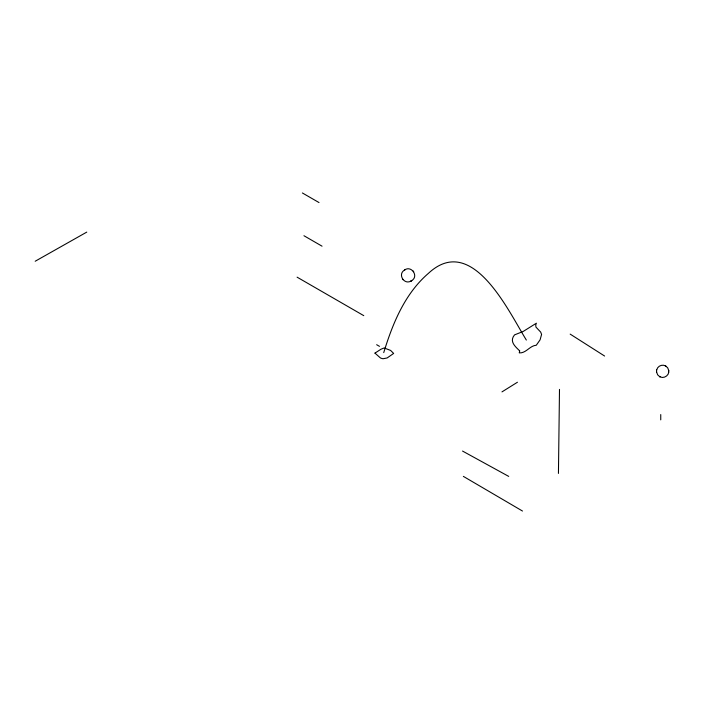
<?xml version="1.0" encoding="UTF-8"?>
<svg xmlns="http://www.w3.org/2000/svg" width="704" height="704" viewBox="0 0 704 704"><rect width="100%" height="100%" fill="white"/><g stroke="black" fill="none" stroke-linecap="round" stroke-linejoin="round"><path stroke-width="1.06" d="M558.439 473.431L559.495 389.4M668.738 372.152L668.738 370.489M656.612 370.489L656.612 372.152M668.756 372.073C668.571 375.795 663.538 378.902 659.93 376.79M656.638 370.33L656.735 369.838M656.806 369.6C657.721 366.027 662.191 364.091 665.421 365.851M383.733 352.616C392.656 323.55 404.765 293.735 428.358 273.407C472.085 232.558 508.385 311.098 526.354 340.067M411.602 280.685C419.294 276.346 411.136 264.766 404.404 270.142C397.47 274.234 404.131 285.146 410.925 281.072M411.426 280.79L410.784 281.151M404.404 270.142L405.055 269.746M411.77 280.579L411.118 280.975M501.97 391.89L517.44 382.237M35.2 261.237L86.768 232.109M665.289 365.781L665.887 366.106M665.588 365.939L667.665 367.77L668.756 370.568M660.07 376.86L659.472 376.526M659.771 376.702L657.686 374.871L656.603 372.073M462.528 451.053L508.719 476.397M302.386 192.966L319.009 202.558M303.943 235.726L322.045 246.18M297.097 277.165L363.774 315.656M376.649 344.705L379.482 346.342M463.364 476.379L522.491 511.034M570.178 334.118L604.613 356.039M402.97 279.69L402.459 279.03M413.195 271.022L413.706 271.691M660.748 414.559L660.748 419.866M519.666 350.882L519.27 352.88C526.002 353.452 529.751 345.655 536.272 345.25L540.082 339.847L541.587 334.444L540.698 332.112L535.938 327.096L535.744 324.861L536.413 323.189L523.213 331.434L514.545 334.884C508.948 341.554 515.451 346.667 519.666 350.882M374.968 353.118L380.336 357.878A7.075 4.083 0 0 0 383.038 358.741L387.138 357.958L393.65 353.434L390.632 350.434L384.199 347.978A34.734 20.055 0 0 0 380.864 349.29L374.968 353.118"/></g></svg>
